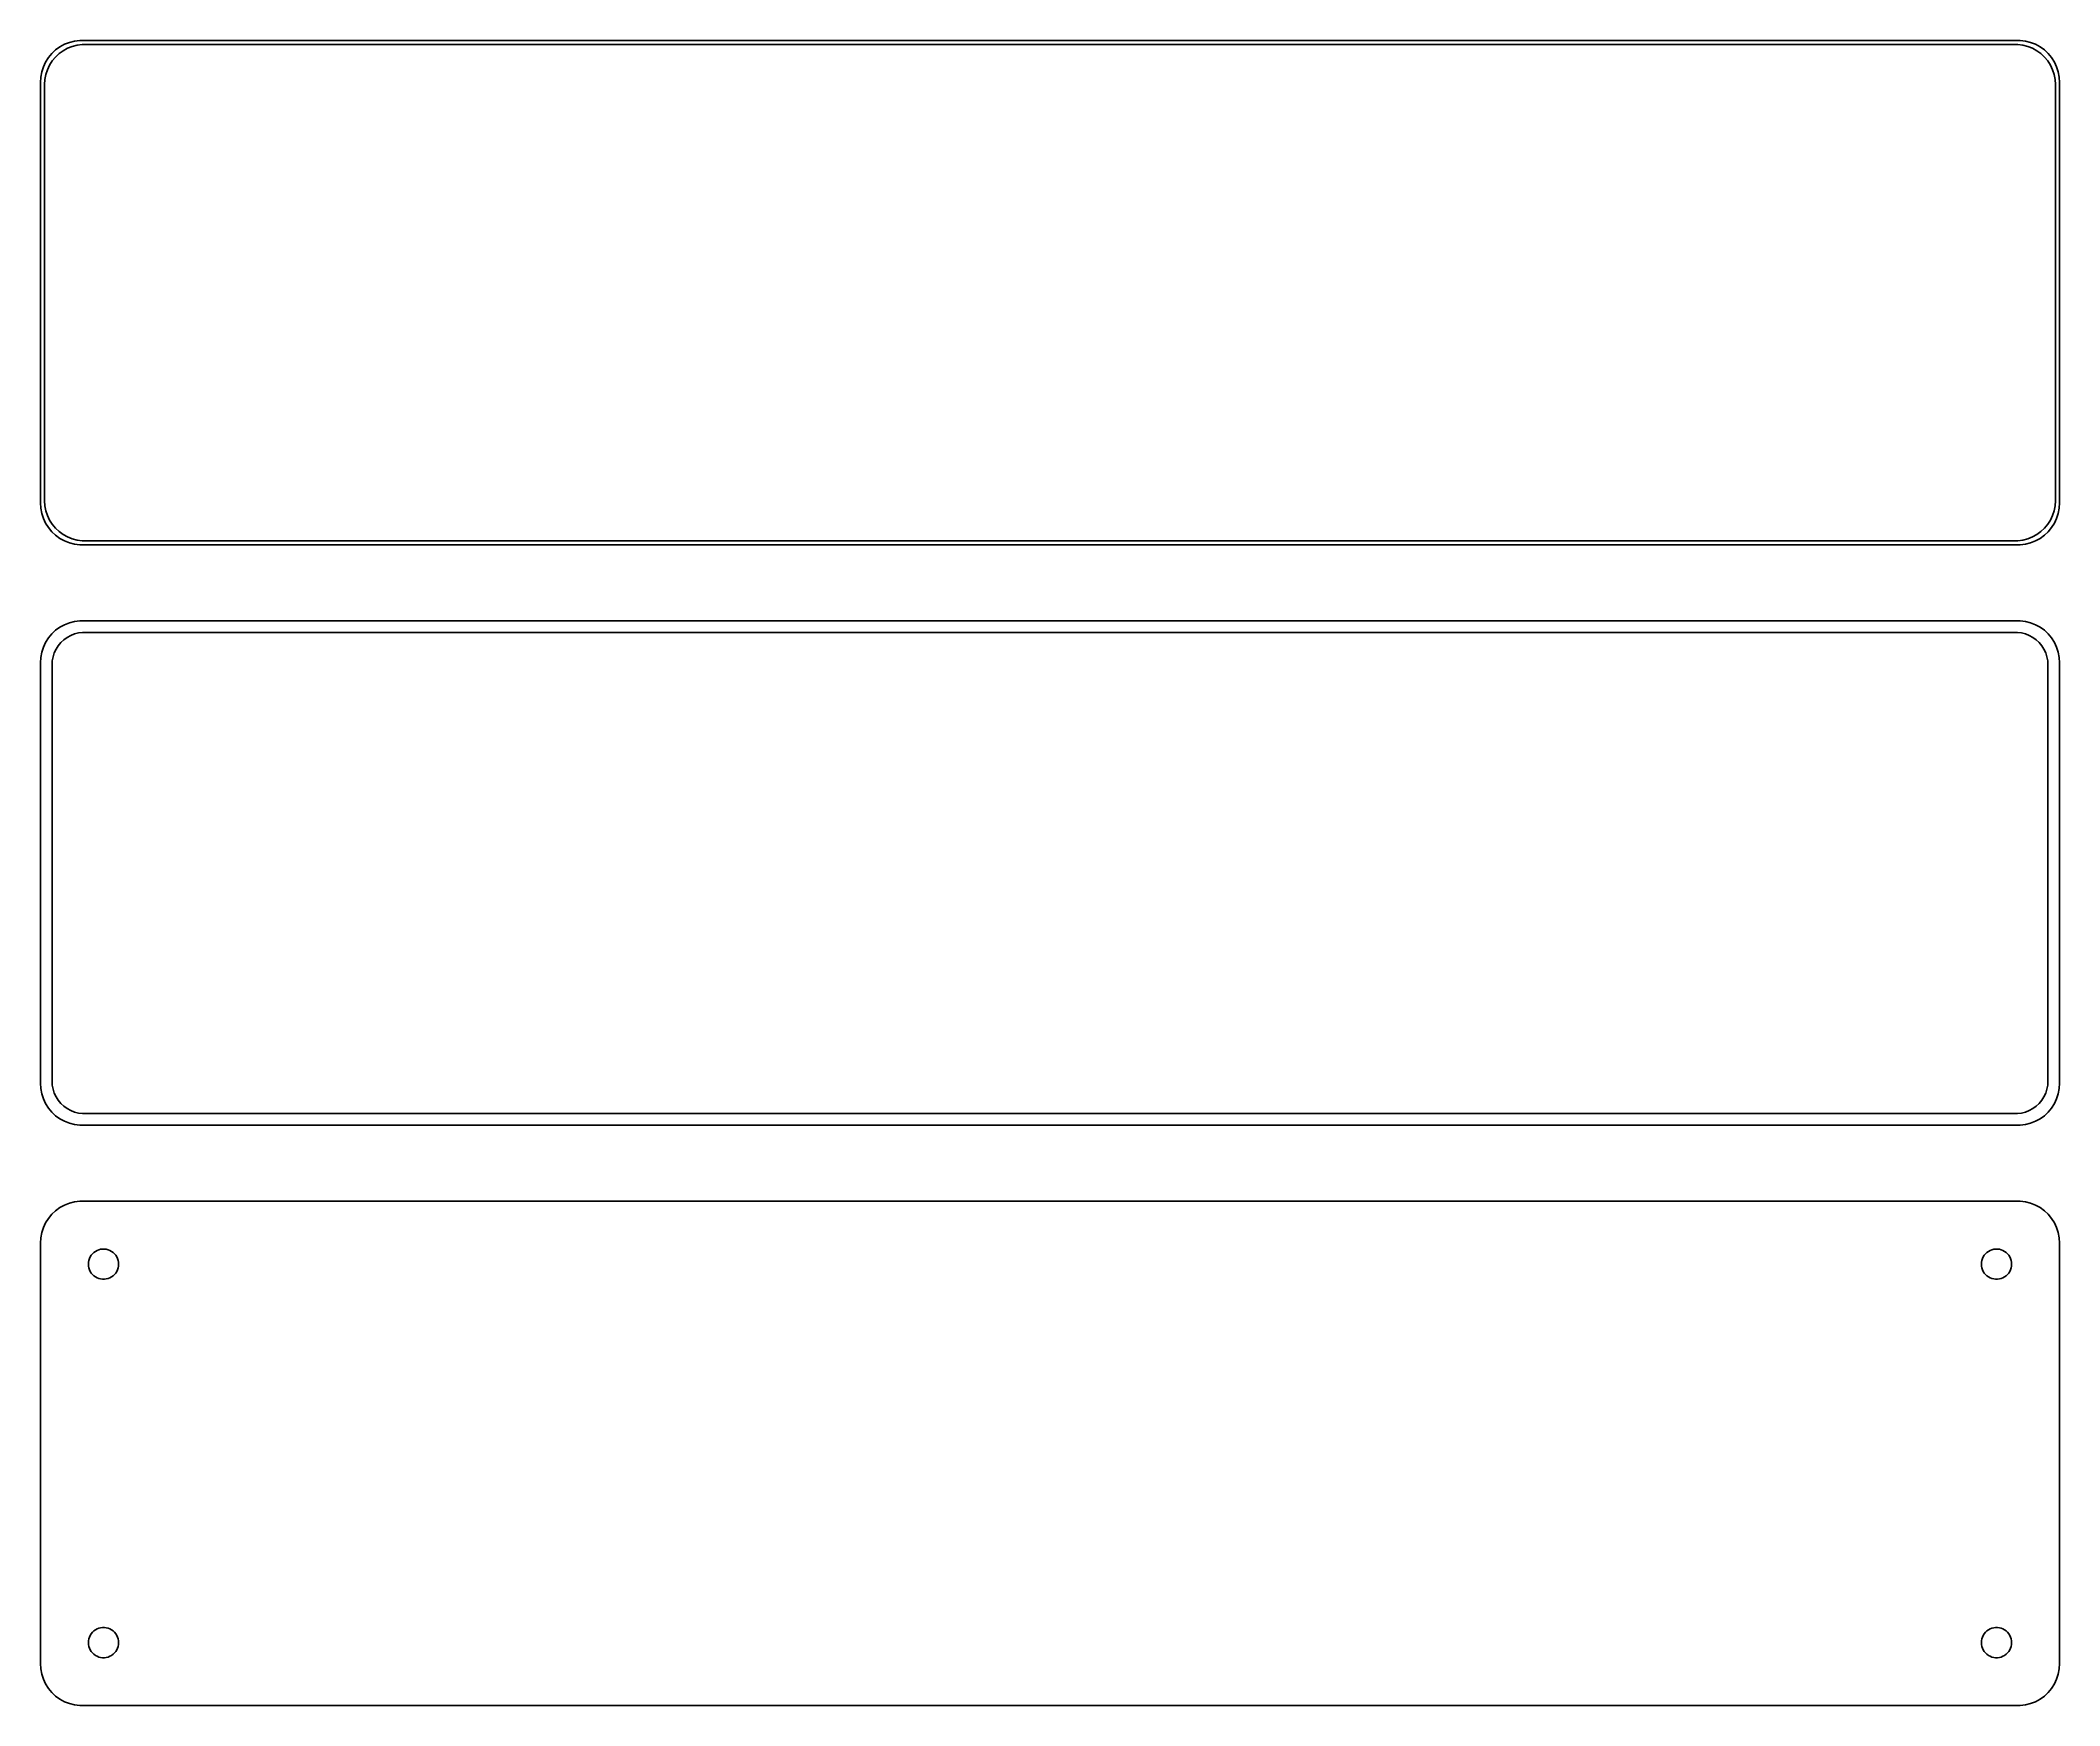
# Model space of a CAD drawing. Header units: metres. Extents: x -120 to 120, y 108 to 306.
import ezdxf

# ---------------------------------------------------------------- set-up
doc = ezdxf.new("R2010")
doc.units = ezdxf.units.M

msp = doc.modelspace()

# ---------------------------------------------------------------- linework, layer by layer
for p, q in [((-118.187, 304.853), (-118.645, 304.423)), ((-117.679, 305.222), (-118.187, 304.853)), ((-117.129, 305.524), (-117.679, 305.222)), ((-117.295, 304.761), (-116.772, 305.048)), ((-116.545, 305.755), (-117.129, 305.524)), ((-116.772, 305.048), (-116.218, 305.268)), ((-115.937, 305.911), (-116.545, 305.755)), ((-116.218, 305.268), (-115.64, 305.416)), ((-115.314, 305.99), (-115.937, 305.911)), ((-115.64, 305.416), (-115.048, 305.491)), ((115.314, 305.99), (-115.314, 305.99)), ((-115.048, 305.491), (115.048, 305.491)), ((115.048, 305.491), (115.64, 305.416)), ((115.937, 305.911), (115.314, 305.99)), ((115.64, 305.416), (116.218, 305.268)), ((116.545, 305.755), (115.937, 305.911)), ((116.218, 305.268), (116.772, 305.048)), ((117.129, 305.524), (116.545, 305.755)), ((116.772, 305.048), (117.295, 304.761)), ((117.679, 305.222), (117.129, 305.524)), ((118.187, 304.853), (117.679, 305.222)), ((118.645, 304.423), (118.187, 304.853)), ((-119.649, 302.841), (-119.843, 302.243)), ((-119.382, 303.409), (-119.649, 302.841)), ((-119.045, 303.939), (-119.382, 303.409)), ((-119.351, 301.931), (-119.166, 302.499)), ((-119.166, 302.499), (-118.912, 303.038)), ((-118.645, 304.423), (-119.045, 303.939)), ((-118.912, 303.038), (-118.593, 303.542)), ((-118.593, 303.542), (-118.213, 304.002)), ((-118.213, 304.002), (-117.778, 304.41)), ((-117.778, 304.41), (-117.295, 304.761)), ((117.295, 304.761), (117.778, 304.41)), ((117.778, 304.41), (118.213, 304.002)), ((118.213, 304.002), (118.593, 303.542)), ((118.593, 303.542), (118.912, 303.038)), ((119.045, 303.939), (118.645, 304.423)), ((118.912, 303.038), (119.166, 302.499)), ((119.382, 303.409), (119.045, 303.939)), ((119.166, 302.499), (119.351, 301.931)), ((119.649, 302.841), (119.382, 303.409)), ((119.843, 302.243), (119.649, 302.841)), ((-119.961, 301.627), (-120, 301)), ((-120, 301), (-120, 251)), ((-119.843, 302.243), (-119.961, 301.627)), ((-119.5, 300.75), (-119.463, 301.345)), ((-119.5, 251.25), (-119.5, 300.75)), ((-119.463, 301.345), (-119.351, 301.931)), ((119.351, 301.931), (119.463, 301.345)), ((119.463, 301.345), (119.5, 300.75)), ((119.5, 300.75), (119.5, 251.25)), ((119.961, 301.627), (119.843, 302.243)), ((120, 301), (119.961, 301.627)), ((120, 251), (120, 301)), ((-120, 251), (-119.961, 250.373)), ((-119.961, 250.373), (-119.843, 249.757)), ((-119.843, 249.757), (-119.649, 249.159)), ((-119.463, 250.655), (-119.5, 251.25)), ((-119.351, 250.069), (-119.463, 250.655)), ((-119.166, 249.501), (-119.351, 250.069)), ((119.351, 250.069), (119.166, 249.501)), ((119.463, 250.655), (119.351, 250.069)), ((119.5, 251.25), (119.463, 250.655)), ((119.649, 249.159), (119.843, 249.757)), ((119.843, 249.757), (119.961, 250.373)), ((119.961, 250.373), (120, 251)), ((-119.649, 249.159), (-119.382, 248.591)), ((-119.382, 248.591), (-119.045, 248.061)), ((-118.912, 248.962), (-119.166, 249.501)), ((-119.045, 248.061), (-118.645, 247.577)), ((-118.593, 248.458), (-118.912, 248.962)), ((-118.645, 247.577), (-118.187, 247.147)), ((-118.213, 247.998), (-118.593, 248.458)), ((-117.778, 247.59), (-118.213, 247.998)), ((-117.295, 247.239), (-117.778, 247.59)), ((-116.772, 246.952), (-117.295, 247.239)), ((117.295, 247.239), (116.772, 246.952)), ((117.778, 247.59), (117.295, 247.239)), ((118.213, 247.998), (117.778, 247.59)), ((118.187, 247.147), (118.645, 247.577)), ((118.593, 248.458), (118.213, 247.998)), ((118.912, 248.962), (118.593, 248.458)), ((118.645, 247.577), (119.045, 248.061)), ((119.166, 249.501), (118.912, 248.962)), ((119.045, 248.061), (119.382, 248.591)), ((119.382, 248.591), (119.649, 249.159)), ((-118.187, 247.147), (-117.679, 246.778)), ((-117.679, 246.778), (-117.129, 246.476)), ((-117.129, 246.476), (-116.545, 246.245)), ((-116.218, 246.732), (-116.772, 246.952)), ((-116.545, 246.245), (-115.937, 246.089)), ((-115.64, 246.584), (-116.218, 246.732)), ((-115.937, 246.089), (-115.314, 246.01)), ((-115.048, 246.509), (-115.64, 246.584)), ((-115.314, 246.01), (115.314, 246.01)), ((115.048, 246.509), (-115.048, 246.509)), ((115.64, 246.584), (115.048, 246.509)), ((115.314, 246.01), (115.937, 246.089)), ((116.218, 246.732), (115.64, 246.584)), ((115.937, 246.089), (116.545, 246.245)), ((116.772, 246.952), (116.218, 246.732)), ((116.545, 246.245), (117.129, 246.476)), ((117.129, 246.476), (117.679, 246.778)), ((117.679, 246.778), (118.187, 247.147)), ((-118.645, 235.423), (-119.045, 234.939)), ((-118.187, 235.853), (-118.645, 235.423)), ((-117.679, 236.222), (-118.187, 235.853)), ((-117.129, 236.524), (-117.679, 236.222)), ((-116.545, 236.755), (-117.129, 236.524)), ((-116.823, 235.017), (-116.398, 235.251)), ((-115.937, 236.911), (-116.545, 236.755)), ((-116.398, 235.251), (-115.946, 235.43)), ((-115.946, 235.43), (-115.475, 235.551)), ((-115.314, 236.99), (-115.937, 236.911)), ((-115.475, 235.551), (-114.993, 235.612)), ((115.314, 236.99), (-115.314, 236.99)), ((-114.993, 235.612), (114.993, 235.612)), ((114.993, 235.612), (115.475, 235.551)), ((115.937, 236.911), (115.314, 236.99)), ((115.475, 235.551), (115.946, 235.43)), ((116.545, 236.755), (115.937, 236.911)), ((115.946, 235.43), (116.398, 235.251)), ((116.398, 235.251), (116.823, 235.017)), ((117.129, 236.524), (116.545, 236.755)), ((117.679, 236.222), (117.129, 236.524)), ((118.187, 235.853), (117.679, 236.222)), ((118.645, 235.423), (118.187, 235.853)), ((119.045, 234.939), (118.645, 235.423)), ((-119.843, 233.243), (-119.961, 232.627)), ((-119.649, 233.841), (-119.843, 233.243)), ((-119.382, 234.409), (-119.649, 233.841)), ((-119.045, 234.939), (-119.382, 234.409)), ((-118.498, 232.712), (-118.348, 233.174)), ((-118.348, 233.174), (-118.141, 233.614)), ((-118.141, 233.614), (-117.88, 234.024)), ((-117.88, 234.024), (-117.571, 234.399)), ((-117.571, 234.399), (-117.216, 234.731)), ((-117.216, 234.731), (-116.823, 235.017)), ((116.823, 235.017), (117.216, 234.731)), ((117.216, 234.731), (117.571, 234.399)), ((117.571, 234.399), (117.88, 234.024)), ((117.88, 234.024), (118.141, 233.614)), ((118.141, 233.614), (118.348, 233.174)), ((118.348, 233.174), (118.498, 232.712)), ((119.382, 234.409), (119.045, 234.939)), ((119.649, 233.841), (119.382, 234.409)), ((119.843, 233.243), (119.649, 233.841)), ((119.961, 232.627), (119.843, 233.243)), ((-119.961, 232.627), (-120, 232)), ((-120, 232), (-120, 182)), ((-118.619, 231.75), (-118.589, 232.235)), ((-118.619, 182.25), (-118.619, 231.75)), ((-118.589, 232.235), (-118.498, 232.712)), ((118.498, 232.712), (118.589, 232.235)), ((118.589, 232.235), (118.619, 231.75)), ((118.619, 231.75), (118.619, 182.25)), ((120, 232), (119.961, 232.627)), ((120, 182), (120, 232)), ((-120, 182), (-119.961, 181.373)), ((-119.961, 181.373), (-119.843, 180.757)), ((-119.843, 180.757), (-119.649, 180.159)), ((-119.649, 180.159), (-119.382, 179.591)), ((-118.589, 181.765), (-118.619, 182.25)), ((-118.498, 181.288), (-118.589, 181.765)), ((-118.348, 180.826), (-118.498, 181.288)), ((-118.141, 180.386), (-118.348, 180.826)), ((-117.88, 179.976), (-118.141, 180.386)), ((118.141, 180.386), (117.88, 179.976)), ((118.348, 180.826), (118.141, 180.386)), ((118.498, 181.288), (118.348, 180.826)), ((118.589, 181.765), (118.498, 181.288)), ((118.619, 182.25), (118.589, 181.765)), ((119.382, 179.591), (119.649, 180.159)), ((119.649, 180.159), (119.843, 180.757)), ((119.843, 180.757), (119.961, 181.373)), ((119.961, 181.373), (120, 182)), ((-119.382, 179.591), (-119.045, 179.061)), ((-119.045, 179.061), (-118.645, 178.577)), ((-118.645, 178.577), (-118.187, 178.147)), ((-118.187, 178.147), (-117.679, 177.778)), ((-117.571, 179.601), (-117.88, 179.976)), ((-117.679, 177.778), (-117.129, 177.476)), ((-117.216, 179.269), (-117.571, 179.601)), ((-116.823, 178.983), (-117.216, 179.269)), ((-116.398, 178.749), (-116.823, 178.983)), ((-115.946, 178.57), (-116.398, 178.749)), ((-115.475, 178.449), (-115.946, 178.57)), ((-114.993, 178.388), (-115.475, 178.449)), ((114.993, 178.388), (-114.993, 178.388)), ((115.475, 178.449), (114.993, 178.388)), ((115.946, 178.57), (115.475, 178.449)), ((116.398, 178.749), (115.946, 178.57)), ((116.823, 178.983), (116.398, 178.749)), ((117.216, 179.269), (116.823, 178.983)), ((117.129, 177.476), (117.679, 177.778)), ((117.571, 179.601), (117.216, 179.269)), ((117.88, 179.976), (117.571, 179.601)), ((117.679, 177.778), (118.187, 178.147)), ((118.187, 178.147), (118.645, 178.577)), ((118.645, 178.577), (119.045, 179.061)), ((119.045, 179.061), (119.382, 179.591)), ((-117.129, 177.476), (-116.545, 177.245)), ((-116.545, 177.245), (-115.937, 177.089)), ((-115.937, 177.089), (-115.314, 177.01)), ((-115.314, 177.01), (115.314, 177.01)), ((115.314, 177.01), (115.937, 177.089)), ((115.937, 177.089), (116.545, 177.245)), ((116.545, 177.245), (117.129, 177.476)), ((-119.045, 165.939), (-119.382, 165.409)), ((-118.645, 166.423), (-119.045, 165.939)), ((-118.187, 166.853), (-118.645, 166.423)), ((-117.679, 167.222), (-118.187, 166.853)), ((-117.129, 167.524), (-117.679, 167.222)), ((-116.545, 167.755), (-117.129, 167.524)), ((-115.937, 167.911), (-116.545, 167.755)), ((-115.314, 167.99), (-115.937, 167.911)), ((115.314, 167.99), (-115.314, 167.99)), ((115.937, 167.911), (115.314, 167.99)), ((116.545, 167.755), (115.937, 167.911)), ((117.129, 167.524), (116.545, 167.755)), ((117.679, 167.222), (117.129, 167.524)), ((118.187, 166.853), (117.679, 167.222)), ((118.645, 166.423), (118.187, 166.853)), ((119.045, 165.939), (118.645, 166.423)), ((119.382, 165.409), (119.045, 165.939)), ((-119.961, 163.627), (-120, 163)), ((-119.843, 164.243), (-119.961, 163.627)), ((-119.649, 164.841), (-119.843, 164.243)), ((-119.382, 165.409), (-119.649, 164.841)), ((119.649, 164.841), (119.382, 165.409)), ((119.843, 164.243), (119.649, 164.841)), ((119.961, 163.627), (119.843, 164.243)), ((120, 163), (119.961, 163.627)), ((-120, 163), (-120, 113)), ((-114.286, 160.726), (-114.243, 160.948)), ((-114.243, 160.948), (-114.174, 161.163)), ((-114.174, 161.163), (-114.077, 161.367)), ((-114.077, 161.367), (-113.956, 161.558)), ((-113.956, 161.558), (-113.812, 161.732)), ((-113.812, 161.732), (-113.647, 161.887)), ((-113.647, 161.887), (-113.464, 162.02)), ((-113.464, 162.02), (-113.266, 162.129)), ((-113.266, 162.129), (-113.056, 162.212)), ((-113.056, 162.212), (-112.837, 162.268)), ((-112.837, 162.268), (-112.613, 162.296)), ((-112.613, 162.296), (-112.387, 162.296)), ((-112.387, 162.296), (-112.163, 162.268)), ((-112.163, 162.268), (-111.944, 162.212)), ((-111.944, 162.212), (-111.734, 162.129)), ((-111.734, 162.129), (-111.536, 162.02)), ((-111.536, 162.02), (-111.353, 161.887)), ((-111.353, 161.887), (-111.188, 161.732)), ((-111.188, 161.732), (-111.044, 161.558)), ((-111.044, 161.558), (-110.923, 161.367)), ((-110.923, 161.367), (-110.826, 161.163)), ((-110.826, 161.163), (-110.757, 160.948)), ((-110.757, 160.948), (-110.714, 160.726)), ((110.714, 160.726), (110.757, 160.948)), ((110.757, 160.948), (110.826, 161.163)), ((110.826, 161.163), (110.923, 161.367)), ((110.923, 161.367), (111.044, 161.558)), ((111.044, 161.558), (111.188, 161.732)), ((111.188, 161.732), (111.353, 161.887)), ((111.353, 161.887), (111.536, 162.02)), ((111.536, 162.02), (111.734, 162.129)), ((111.734, 162.129), (111.944, 162.212)), ((111.944, 162.212), (112.163, 162.268)), ((112.163, 162.268), (112.387, 162.296)), ((112.387, 162.296), (112.613, 162.296)), ((112.613, 162.296), (112.837, 162.268)), ((112.837, 162.268), (113.056, 162.212)), ((113.056, 162.212), (113.266, 162.129)), ((113.266, 162.129), (113.464, 162.02)), ((113.464, 162.02), (113.647, 161.887)), ((113.647, 161.887), (113.812, 161.732)), ((113.812, 161.732), (113.956, 161.558)), ((113.956, 161.558), (114.077, 161.367)), ((114.077, 161.367), (114.174, 161.163)), ((114.174, 161.163), (114.243, 160.948)), ((114.243, 160.948), (114.286, 160.726)), ((120, 113), (120, 163)), ((-114.3, 160.5), (-114.286, 160.726)), ((-114.286, 160.274), (-114.3, 160.5)), ((-114.243, 160.052), (-114.286, 160.274)), ((-114.174, 159.837), (-114.243, 160.052)), ((-114.077, 159.633), (-114.174, 159.837)), ((-113.956, 159.442), (-114.077, 159.633)), ((-113.812, 159.268), (-113.956, 159.442)), ((-113.647, 159.113), (-113.812, 159.268)), ((-113.464, 158.98), (-113.647, 159.113)), ((-113.266, 158.871), (-113.464, 158.98)), ((-113.056, 158.788), (-113.266, 158.871)), ((-112.837, 158.732), (-113.056, 158.788)), ((-112.613, 158.704), (-112.837, 158.732)), ((-112.387, 158.704), (-112.613, 158.704)), ((-112.163, 158.732), (-112.387, 158.704)), ((-111.944, 158.788), (-112.163, 158.732)), ((-111.734, 158.871), (-111.944, 158.788)), ((-111.536, 158.98), (-111.734, 158.871)), ((-111.353, 159.113), (-111.536, 158.98)), ((-111.188, 159.268), (-111.353, 159.113)), ((-111.044, 159.442), (-111.188, 159.268)), ((-110.923, 159.633), (-111.044, 159.442)), ((-110.826, 159.837), (-110.923, 159.633)), ((-110.757, 160.052), (-110.826, 159.837)), ((-110.714, 160.274), (-110.757, 160.052)), ((-110.714, 160.726), (-110.7, 160.5)), ((-110.7, 160.5), (-110.714, 160.274)), ((110.7, 160.5), (110.714, 160.726)), ((110.714, 160.274), (110.7, 160.5)), ((110.757, 160.052), (110.714, 160.274)), ((110.826, 159.837), (110.757, 160.052)), ((110.923, 159.633), (110.826, 159.837)), ((111.044, 159.442), (110.923, 159.633)), ((111.188, 159.268), (111.044, 159.442)), ((111.353, 159.113), (111.188, 159.268)), ((111.536, 158.98), (111.353, 159.113)), ((111.734, 158.871), (111.536, 158.98)), ((111.944, 158.788), (111.734, 158.871)), ((112.163, 158.732), (111.944, 158.788)), ((112.387, 158.704), (112.163, 158.732)), ((112.613, 158.704), (112.387, 158.704)), ((112.837, 158.732), (112.613, 158.704)), ((113.056, 158.788), (112.837, 158.732)), ((113.266, 158.871), (113.056, 158.788)), ((113.464, 158.98), (113.266, 158.871)), ((113.647, 159.113), (113.464, 158.98)), ((113.812, 159.268), (113.647, 159.113)), ((113.956, 159.442), (113.812, 159.268)), ((114.077, 159.633), (113.956, 159.442)), ((114.174, 159.837), (114.077, 159.633)), ((114.243, 160.052), (114.174, 159.837)), ((114.286, 160.274), (114.243, 160.052)), ((114.286, 160.726), (114.3, 160.5)), ((114.3, 160.5), (114.286, 160.274)), ((-114.3, 115.5), (-114.286, 115.726)), ((-114.286, 115.274), (-114.3, 115.5)), ((-114.286, 115.726), (-114.243, 115.948)), ((-114.243, 115.052), (-114.286, 115.274)), ((-114.243, 115.948), (-114.174, 116.163)), ((-114.174, 116.163), (-114.077, 116.367)), ((-114.077, 116.367), (-113.956, 116.558)), ((-113.956, 116.558), (-113.812, 116.732)), ((-113.812, 116.732), (-113.647, 116.887)), ((-113.647, 116.887), (-113.464, 117.02)), ((-113.464, 117.02), (-113.266, 117.129)), ((-113.266, 117.129), (-113.056, 117.212)), ((-113.056, 117.212), (-112.837, 117.268)), ((-112.837, 117.268), (-112.613, 117.296)), ((-112.613, 117.296), (-112.387, 117.296)), ((-112.387, 117.296), (-112.163, 117.268)), ((-112.163, 117.268), (-111.944, 117.212)), ((-111.944, 117.212), (-111.734, 117.129)), ((-111.734, 117.129), (-111.536, 117.02)), ((-111.536, 117.02), (-111.353, 116.887)), ((-111.353, 116.887), (-111.188, 116.732)), ((-111.188, 116.732), (-111.044, 116.558)), ((-111.044, 116.558), (-110.923, 116.367)), ((-110.923, 116.367), (-110.826, 116.163)), ((-110.826, 116.163), (-110.757, 115.948)), ((-110.757, 115.948), (-110.714, 115.726)), ((-110.714, 115.274), (-110.757, 115.052)), ((-110.714, 115.726), (-110.7, 115.5)), ((-110.7, 115.5), (-110.714, 115.274)), ((110.7, 115.5), (110.714, 115.726)), ((110.714, 115.274), (110.7, 115.5)), ((110.714, 115.726), (110.757, 115.948)), ((110.757, 115.052), (110.714, 115.274)), ((110.757, 115.948), (110.826, 116.163)), ((110.826, 116.163), (110.923, 116.367)), ((110.923, 116.367), (111.044, 116.558)), ((111.044, 116.558), (111.188, 116.732)), ((111.188, 116.732), (111.353, 116.887)), ((111.353, 116.887), (111.536, 117.02)), ((111.536, 117.02), (111.734, 117.129)), ((111.734, 117.129), (111.944, 117.212)), ((111.944, 117.212), (112.163, 117.268)), ((112.163, 117.268), (112.387, 117.296)), ((112.387, 117.296), (112.613, 117.296)), ((112.613, 117.296), (112.837, 117.268)), ((112.837, 117.268), (113.056, 117.212)), ((113.056, 117.212), (113.266, 117.129)), ((113.266, 117.129), (113.464, 117.02)), ((113.464, 117.02), (113.647, 116.887)), ((113.647, 116.887), (113.812, 116.732)), ((113.812, 116.732), (113.956, 116.558)), ((113.956, 116.558), (114.077, 116.367)), ((114.077, 116.367), (114.174, 116.163)), ((114.174, 116.163), (114.243, 115.948)), ((114.243, 115.948), (114.286, 115.726)), ((114.286, 115.274), (114.243, 115.052)), ((114.286, 115.726), (114.3, 115.5)), ((114.3, 115.5), (114.286, 115.274)), ((-120, 113), (-119.961, 112.373)), ((-114.174, 114.837), (-114.243, 115.052)), ((-114.077, 114.633), (-114.174, 114.837)), ((-113.956, 114.442), (-114.077, 114.633)), ((-113.812, 114.268), (-113.956, 114.442)), ((-113.647, 114.113), (-113.812, 114.268)), ((-113.464, 113.98), (-113.647, 114.113)), ((-113.266, 113.871), (-113.464, 113.98)), ((-113.056, 113.788), (-113.266, 113.871)), ((-112.837, 113.732), (-113.056, 113.788)), ((-112.613, 113.704), (-112.837, 113.732)), ((-112.387, 113.704), (-112.613, 113.704)), ((-112.163, 113.732), (-112.387, 113.704)), ((-111.944, 113.788), (-112.163, 113.732)), ((-111.734, 113.871), (-111.944, 113.788)), ((-111.536, 113.98), (-111.734, 113.871)), ((-111.353, 114.113), (-111.536, 113.98)), ((-111.188, 114.268), (-111.353, 114.113)), ((-111.044, 114.442), (-111.188, 114.268)), ((-110.923, 114.633), (-111.044, 114.442)), ((-110.826, 114.837), (-110.923, 114.633)), ((-110.757, 115.052), (-110.826, 114.837)), ((110.826, 114.837), (110.757, 115.052)), ((110.923, 114.633), (110.826, 114.837)), ((111.044, 114.442), (110.923, 114.633)), ((111.188, 114.268), (111.044, 114.442)), ((111.353, 114.113), (111.188, 114.268)), ((111.536, 113.98), (111.353, 114.113)), ((111.734, 113.871), (111.536, 113.98)), ((111.944, 113.788), (111.734, 113.871)), ((112.163, 113.732), (111.944, 113.788)), ((112.387, 113.704), (112.163, 113.732)), ((112.613, 113.704), (112.387, 113.704)), ((112.837, 113.732), (112.613, 113.704)), ((113.056, 113.788), (112.837, 113.732)), ((113.266, 113.871), (113.056, 113.788)), ((113.464, 113.98), (113.266, 113.871)), ((113.647, 114.113), (113.464, 113.98)), ((113.812, 114.268), (113.647, 114.113)), ((113.956, 114.442), (113.812, 114.268)), ((114.077, 114.633), (113.956, 114.442)), ((114.174, 114.837), (114.077, 114.633)), ((114.243, 115.052), (114.174, 114.837)), ((119.961, 112.373), (120, 113)), ((-119.961, 112.373), (-119.843, 111.757)), ((-119.843, 111.757), (-119.649, 111.159)), ((-119.649, 111.159), (-119.382, 110.591)), ((-119.382, 110.591), (-119.045, 110.061)), ((119.045, 110.061), (119.382, 110.591)), ((119.382, 110.591), (119.649, 111.159)), ((119.649, 111.159), (119.843, 111.757)), ((119.843, 111.757), (119.961, 112.373)), ((-119.045, 110.061), (-118.645, 109.577)), ((-118.645, 109.577), (-118.187, 109.147)), ((-118.187, 109.147), (-117.679, 108.778)), ((-117.679, 108.778), (-117.129, 108.476)), ((-117.129, 108.476), (-116.545, 108.245)), ((-116.545, 108.245), (-115.937, 108.089)), ((-115.937, 108.089), (-115.314, 108.01)), ((-115.314, 108.01), (115.314, 108.01)), ((115.314, 108.01), (115.937, 108.089)), ((115.937, 108.089), (116.545, 108.245)), ((116.545, 108.245), (117.129, 108.476)), ((117.129, 108.476), (117.679, 108.778)), ((117.679, 108.778), (118.187, 109.147)), ((118.187, 109.147), (118.645, 109.577)), ((118.645, 109.577), (119.045, 110.061))]:
    msp.add_line(p, q)

doc.saveas('drawing.dxf')
